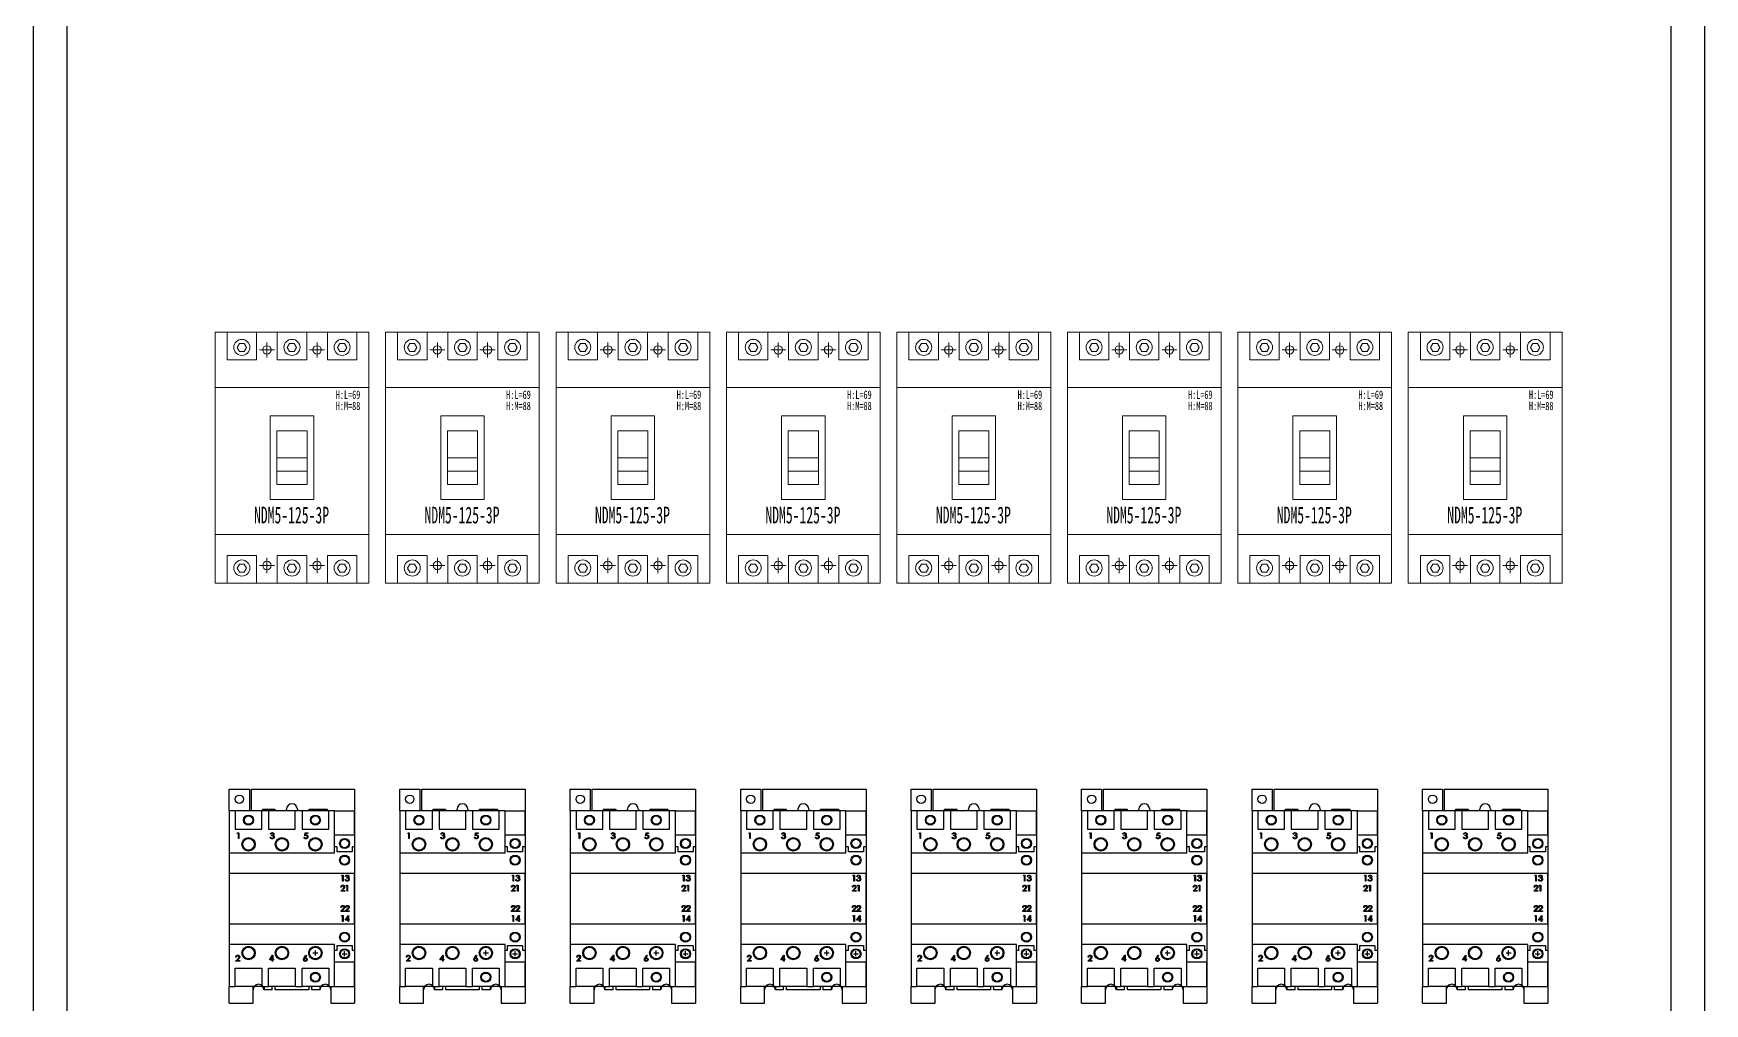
# Model space of a CAD drawing. Extents: x 379003 to 380003, y 326249 to 328449.
# Drawn here: x 379003 to 380003, y 327288 to 327868 of the extents above; entities that cross this region are included whole.
import ezdxf

# ---------------------------------------------------------------- set-up
doc = ezdxf.new("R2010")
doc.units = 0
doc.header["$MEASUREMENT"] = 0
doc.linetypes.add('DASHED', pattern=[0.75, 0.5, -0.25])
for name, color, linetype in [('PV-1A6A', 7, 'Continuous'), ('PV-2418', 7, 'Continuous'), ('布置图', 30, 'Continuous')]:
    doc.layers.add(name, color=color, linetype=linetype)
doc.layers.add('细线', color=7, linetype='Continuous', lineweight=0)
doc.styles.add('宋', font='', dxfattribs={"width": 0.7})
doc.styles.get('宋').set_extended_font_data('SimSun')

# ---------------------------------------------------------------- blocks, each defined once
blk = doc.blocks.new('Manufacturer光辉PartName塑壳断路器Series125ShellFrameLimitingCurrentRemarkPartTypeMinCurrent1MaxCurrent125Poles3PMinPower0MaxPower0LibType2DelFlgfalseUpdateDate')
at = {"layer": '细线'}
for p, q in [((-19.5, 64.5), (-10.5, 64.5)), ((-15, 69), (-15, 60)), ((10.5, 64.5), (19.5, 64.5)), ((15, 69), (15, 60)), ((-15, -69), (-15, -60)), ((15, -69), (15, -60)), ((-19.5, -64.5), (-10.5, -64.5)), ((10.5, -64.5), (19.5, -64.5))]:
    blk.add_line(p, q, dxfattribs=at)
for points in [[(-46, -75), (46, -75), (46, 75), (-46, 75)], [(-38.8, 58.5), (-21.2, 58.5), (-21.2, 75), (-38.8, 75)], [(-8.8, 58.5), (8.8, 58.5), (8.8, 75), (-8.8, 75)], [(21.2, 58.5), (38.8, 58.5), (38.8, 75), (21.2, 75)], [(-46, -46), (46, -46), (46, 42), (-46, 42)], [(-13, -25), (13, -25), (13, 25), (-13, 25)], [(-9, -16), (9, -16), (9, 16), (-9, 16)], [(-9, 0), (9, 0), (9, -16), (-9, -16)], [(-9, 0), (9, 0), (9, -8), (-9, -8)], [(-38.8, -58.5), (-21.2, -58.5), (-21.2, -75), (-38.8, -75)], [(-8.8, -58.5), (8.8, -58.5), (8.8, -75), (-8.8, -75)], [(21.2, -58.5), (38.8, -58.5), (38.8, -75), (21.2, -75)]]:
    blk.add_lwpolyline(points, close=True, dxfattribs=at)
at = {"layer": '细线', "color": 7}
for points in [[(-27.2, 66), (-28.6, 68.4), (-31.4, 68.4), (-32.8, 66), (-31.4, 63.6), (-28.6, 63.6)], [(2.8, 66), (1.4, 68.4), (-1.4, 68.4), (-2.8, 66), (-1.4, 63.6), (1.4, 63.6)], [(32.8, 66), (31.4, 68.4), (28.6, 68.4), (27.2, 66), (28.6, 63.6), (31.4, 63.6)], [(-27.2, -66), (-28.6, -68.4), (-31.4, -68.4), (-32.8, -66), (-31.4, -63.6), (-28.6, -63.6)], [(2.8, -66), (1.4, -68.4), (-1.4, -68.4), (-2.8, -66), (-1.4, -63.6), (1.4, -63.6)], [(32.8, -66), (31.4, -68.4), (28.6, -68.4), (27.2, -66), (28.6, -63.6), (31.4, -63.6)]]:
    blk.add_lwpolyline(points, close=True, dxfattribs=at)
for centre in [(-30, 66), (0, 66), (30, 66), (-30, -66), (0, -66), (30, -66)]:
    blk.add_circle(centre, 4.8, dxfattribs=at)
at = {"layer": '细线'}
for centre in [(-15, 64.5), (15, 64.5), (-15, -64.5), (15, -64.5)]:
    blk.add_circle(centre, 2.5, dxfattribs=at)
at = {"layer": '细线', "color": 7, "attachment_point": 1, "style": '宋'}
for s, insert, char_height, width in [('\\pxql;{\\fFangSong_GB2312|b0|i0|c134|p49;\\W0.6;H:L=69}', (26.2, 40.2), 5, 16.799), ('\\pxql;{\\fFangSong_GB2312|b0|i0|c134|p49;\\W0.6;H:M=88}', (26.2, 33.5), 5, 16.799), ('\\pxql;{\\fFangSong_GB2312|b0|i0|c134|p49;\\W0.6;NDM5-125-3P}', (-22.7, -29.3), 10, 49.265)]:
    blk.add_mtext(s, dxfattribs=dict(at, insert=insert, char_height=char_height, width=width))
blk = doc.blocks.new('Manufacturer上海良信PartName接触器SeriesNDC1ShellFrameLimitingCurrentRemarkPartTypeMinCurrent38.1MaxCurrent65Poles3PMinPower0MaxPower0LibType3DelFlgfalseUpdateDate2023-01-0100000')
for p, q in [((12.5, -34), (15.5, -34)), ((14, -35.5), (14, -32.5)), ((30, -34.5), (33, -34.5)), ((30, -34.5), (33, -34.5)), ((31.5, -36), (31.5, -33)), ((31.5, -36), (31.5, -33))]:
    blk.add_line(p, q)
at = {"layer": 'PV-1A6A'}
for p, q in [((37.5, 64), (37.5, 50)), ((37.5, 50), (37.5, 46.5)), ((37.5, 46.5), (37.5, 13.5)), ((37.5, 13.5), (37.5, -13.5)), ((37.5, -13.5), (37.5, -46.5)), ((37.5, -46.5), (37.5, -50)), ((37.5, -50), (37.5, -50)), ((37.5, -50), (37.5, -64))]:
    blk.add_line(p, q, dxfattribs=at)
for centre in [(-20, -56), (20, -56)]:
    blk.add_arc(centre, 3.25, 0, 180, dxfattribs=at)
at = {"layer": 'PV-2418'}
for p, q in [((-37.5, 64), (-25.5, 64)), ((-37.5, 51), (-37.5, 64)), ((-25.5, 64), (-25.5, 51)), ((-24.5, 64), (37.5, 64)), ((-24.5, 64), (-24.5, 51)), ((37.5, 64), (37.5, 51)), ((-34, 51), (-37.5, 51)), ((-37.5, 51), (-37.5, 26)), ((-34, 51), (-34, 40)), ((-18, 51), (-34, 51)), ((-14, 51), (-18, 51)), ((-18, 40), (-18, 51)), ((-17.5, 51), (-17.5, 52)), ((-17.5, 52), (-10.2, 52)), ((-14, 51), (-14, 40)), ((2, 51), (-14, 51)), ((-10.2, 52), (-10.2, 51)), ((-3.2, 51), (-3.2, 52)), ((6, 51), (2, 51)), ((2, 40), (2, 51)), ((3.3, 52), (3.3, 51)), ((6, 51), (6, 40)), ((22, 51), (6, 51)), ((10.3, 51), (10.3, 52)), ((10.3, 52), (21, 52)), ((21, 52), (21, 51)), ((25.5, 51), (22, 51)), ((22, 40), (22, 51)), ((25.5, 51), (37.5, 51)), ((25.5, 26), (25.5, 51)), ((37.5, 36.5), (37.5, 51)), ((-34, 40), (-18, 40)), ((-14, 40), (2, 40)), ((6, 40), (22, 40)), ((-32.7, 37.5), (-32.5, 37.9)), ((-32.1, 37.5), (-32.7, 37.5)), ((-32.5, 37.9), (-31.8, 37.9)), ((-32.1, 34.4), (-32.1, 37.5)), ((-31.8, 34.4), (-32.1, 34.4)), ((-31.8, 37.9), (-31.8, 34.4)), ((-13, 35.3), (-12.7, 35.3)), ((-12.6, 37.1), (-12.9, 37.1)), ((-12, 36.1), (-12, 36.5)), ((7.2, 35.3), (7.5, 35.3)), ((7.6, 36.1), (7.9, 37.9)), ((7.9, 37.9), (9.4, 37.9)), ((8.2, 37.5), (8, 36.6)), ((9.4, 37.5), (8.2, 37.5)), ((9.4, 37.9), (9.4, 37.5)), ((37.5, 36.5), (25.5, 36.5)), ((37.5, 36.5), (37.5, 29.5)), ((-37.5, 26), (25.5, 26)), ((-37.5, 26), (-37.5, 13.5)), ((27, 29.5), (25.5, 29.5)), ((27, 26.5), (27, 29.5)), ((36, 26.5), (27, 26.5)), ((37.5, 29.5), (36, 29.5)), ((36, 29.5), (36, 26.5)), ((37.5, 29.5), (37.5, 13.5)), ((37.5, 13.5), (-37.5, 13.5)), ((-37.5, 13.5), (-37.5, -16.5)), ((29.7, 12.1), (29.9, 12.5)), ((30.3, 12.1), (29.7, 12.1)), ((29.9, 12.5), (30.6, 12.5)), ((30.3, 9), (30.3, 12.1)), ((30.6, 12.5), (30.6, 9)), ((32.3, 11.7), (32, 11.7)), ((32.9, 10.8), (32.9, 11.1)), ((37.5, -16.5), (37.5, 13.5)), ((29.2, 3), (30.6, 4.4)), ((31.6, 3), (29.2, 3)), ((29.6, 5.4), (29.3, 5.4)), ((30.8, 4.3), (29.9, 3.3)), ((29.9, 3.3), (31.6, 3.3)), ((30.6, 9), (30.3, 9)), ((31.6, 3.3), (31.6, 3)), ((31.9, 9.9), (32.2, 9.9)), ((32.4, 6.1), (32.6, 6.5)), ((33, 6.1), (32.4, 6.1)), ((32.6, 6.5), (33.3, 6.5)), ((33, 3), (33, 6.1)), ((33.3, 3), (33, 3)), ((33.3, 6.5), (33.3, 3)), ((29.2, -9.1), (30.6, -7.6)), ((31.6, -9.1), (29.2, -9.1)), ((29.6, -6.7), (29.3, -6.7)), ((30.8, -7.8), (29.9, -8.7)), ((29.9, -8.7), (31.6, -8.7)), ((31.6, -8.7), (31.6, -9.1)), ((31.9, -9.1), (33.2, -7.6)), ((34.3, -9.1), (31.9, -9.1)), ((32.3, -6.7), (32, -6.7)), ((33.5, -7.8), (32.6, -8.7)), ((32.6, -8.7), (34.3, -8.7)), ((34.3, -8.7), (34.3, -9.1)), ((-37.5, -16.5), (37.5, -16.5)), ((-37.5, -16.5), (-37.5, -29)), ((29.7, -12), (29.9, -11.6)), ((30.3, -12), (29.7, -12)), ((29.9, -11.6), (30.6, -11.6)), ((30.3, -15.1), (30.3, -12)), ((30.6, -15.1), (30.3, -15.1)), ((30.6, -11.6), (30.6, -15.1)), ((31.9, -14.3), (33.8, -11.5)), ((33.6, -14.3), (31.9, -14.3)), ((33.6, -12.4), (32.5, -14)), ((32.5, -14), (33.6, -14)), ((33.6, -14), (33.6, -12.4)), ((33.6, -15.1), (33.6, -14.3)), ((33.9, -15.1), (33.6, -15.1)), ((33.8, -11.5), (33.9, -11.5)), ((33.9, -11.5), (33.9, -14)), ((33.9, -14), (34.3, -14)), ((34.3, -14.3), (33.9, -14.3)), ((33.9, -14.3), (33.9, -15.1)), ((34.3, -14), (34.3, -14.3)), ((37.5, -16.5), (37.5, -32.5)), ((25.5, -29), (-37.5, -29)), ((-37.5, -29), (-37.5, -54)), ((25.5, -54), (25.5, -29)), ((27, -32.5), (27, -29.5)), ((27, -29.5), (36, -29.5)), ((36, -29.5), (36, -32.5)), ((-33.7, -38.9), (-32.3, -37.4)), ((-31.3, -38.9), (-33.7, -38.9)), ((-33.2, -36.5), (-33.5, -36.5)), ((-32, -37.6), (-32.9, -38.5)), ((-32.9, -38.5), (-31.3, -38.5)), ((-31.3, -38.5), (-31.3, -38.9)), ((-13.5, -38.1), (-11.6, -35.3)), ((-11.8, -38.1), (-13.5, -38.1)), ((-11.8, -36.2), (-12.9, -37.7)), ((-12.9, -37.7), (-11.8, -37.7)), ((-11.8, -37.7), (-11.8, -36.2)), ((-11.8, -38.9), (-11.8, -38.1)), ((-11.5, -38.9), (-11.8, -38.9)), ((-11.6, -35.3), (-11.5, -35.3)), ((-11.5, -35.3), (-11.5, -37.7)), ((-11.5, -37.7), (-11.1, -37.7)), ((-11.1, -38.1), (-11.5, -38.1)), ((-11.5, -38.1), (-11.5, -38.9)), ((-11.1, -37.7), (-11.1, -38.1)), ((7.3, -36.9), (8.3, -35.3)), ((8.6, -35.5), (7.7, -36.9)), ((8.3, -35.3), (8.6, -35.5)), ((27, -32.5), (25.5, -32.5)), ((37.5, -39.5), (25.5, -39.5)), ((37.5, -32.5), (36, -32.5)), ((37.5, -32.5), (37.5, -39.5)), ((37.5, -54), (37.5, -39.5)), ((-34, -54), (-34, -43)), ((-34, -43), (-18, -43)), ((-18, -43), (-18, -54)), ((-14, -54), (-14, -43)), ((-14, -43), (2, -43)), ((2, -43), (2, -54)), ((6, -54), (6, -43)), ((6, -43), (22, -43)), ((22, -43), (22, -54)), ((-37.5, -64), (-37.5, -54)), ((-37.5, -54), (-34, -54)), ((-18, -54), (-34, -54)), ((-23.2, -64), (-23.2, -54)), ((-18, -54), (-14, -54)), ((-16.7, -54), (-16.7, -56)), ((-11.8, -56), (-16.7, -56)), ((2, -54), (-14, -54)), ((-11.8, -56), (-11.8, -54)), ((-10, -56), (-10, -54)), ((10, -56), (-10, -56)), ((2, -54), (6, -54)), ((22, -54), (6, -54)), ((10, -54), (10, -56)), ((11.7, -54), (11.7, -56)), ((16.8, -56), (11.7, -56)), ((16.8, -56), (16.8, -54)), ((22, -54), (25.5, -54)), ((23.2, -54), (23.2, -64)), ((25.5, -54), (37.5, -54)), ((37.5, -54), (37.5, -64)), ((-37.5, -64), (-23.2, -64)), ((23.2, -64), (37.5, -64))]:
    blk.add_line(p, q, dxfattribs=at)
for centre, radius in [((-31.5, 58), 2.5), ((-26, 45.5), 3), ((-26, 45.5), 2.5), ((14, 45.5), 3), ((14, 45.5), 2.5), ((-26, 31), 4), ((-26, 31), 3.5), ((-6, 31), 4), ((-6, 31), 3.5), ((14, 31), 4), ((14, 31), 3.5), ((31.5, 31.5), 3), ((31.5, 31.5), 2.5), ((31.5, 21.5), 3), ((31.5, 21.5), 2.5), ((-26, -34), 4), ((-6, -34), 4), ((14, -34), 4), ((31.5, -24.5), 3), ((31.5, -24.5), 2.5), ((-26, -34), 3.5), ((-6, -34), 3.5), ((14, -34), 3.5), ((31.5, -34.5), 3), ((31.5, -34.5), 2.5), ((14, -48.5), 3), ((14, -48.5), 2.5)]:
    blk.add_circle(centre, radius, dxfattribs=at)
blk.add_arc((0, 52), 3.25, 0, 180, dxfattribs=at)
for points, knots in [([(-11.8, 34.3), (-11.9, 34.3), (-12, 34.3), (-12.1, 34.3), (-12.2, 34.3), (-12.3, 34.3), (-12.4, 34.4), (-12.5, 34.4), (-12.5, 34.5), (-12.6, 34.5), (-12.7, 34.6), (-12.8, 34.7), (-12.8, 34.8), (-12.9, 34.9), (-12.9, 35), (-13, 35.1), (-13, 35.2), (-13, 35.3), (-13, 35.3)], [0, 0, 0, 0, 0.06554, 0.12896, 0.19038, 0.25009, 0.30855, 0.3664, 0.42454, 0.48317, 0.54224, 0.60174, 0.66251, 0.72486, 0.78913, 0.85635, 0.9263, 1, 1, 1, 1]), ([(-12.9, 37.1), (-12.9, 37.1), (-12.9, 37.2), (-12.8, 37.3), (-12.8, 37.4), (-12.7, 37.4), (-12.7, 37.5), (-12.6, 37.6), (-12.6, 37.7), (-12.5, 37.7), (-12.4, 37.8), (-12.4, 37.8), (-12.3, 37.9), (-12.2, 37.9), (-12.1, 37.9), (-12, 37.9), (-11.9, 38), (-11.9, 38), (-11.8, 38)], [0, 0, 0, 0, 0.07263, 0.14198, 0.20898, 0.27396, 0.33689, 0.39874, 0.46012, 0.52082, 0.58099, 0.64015, 0.69862, 0.75727, 0.81643, 0.87625, 0.93717, 1, 1, 1, 1]), ([(-12.7, 35.3), (-12.7, 35.3), (-12.7, 35.2), (-12.7, 35.2), (-12.6, 35.1), (-12.6, 35), (-12.6, 35), (-12.5, 34.9), (-12.5, 34.9), (-12.4, 34.8), (-12.4, 34.8)], [0, 0, 0, 0, 0.14977, 0.29132, 0.42597, 0.55216, 0.67153, 0.78612, 0.89533, 1, 1, 1, 1]), ([(-11.8, 37.6), (-11.9, 37.6), (-12, 37.6), (-12.1, 37.6), (-12.2, 37.5), (-12.3, 37.5), (-12.3, 37.4), (-12.4, 37.4), (-12.4, 37.4), (-12.4, 37.3), (-12.5, 37.3), (-12.5, 37.2), (-12.5, 37.1), (-12.6, 37.1), (-12.6, 37.1)], [0, 0, 0, 0, 0.12271, 0.23968, 0.35182, 0.46377, 0.52082, 0.57945, 0.6406, 0.7053, 0.77363, 0.84467, 0.92006, 1, 1, 1, 1]), ([(-12.4, 34.8), (-12.4, 34.8), (-12.4, 34.8), (-12.3, 34.7), (-12.2, 34.7), (-12.2, 34.7), (-12.1, 34.7), (-12, 34.7), (-11.9, 34.6), (-11.9, 34.6), (-11.8, 34.6)], [0, 0, 0, 0, 0.11827, 0.23618, 0.35566, 0.4759, 0.60013, 0.72861, 0.86131, 1, 1, 1, 1]), ([(-12, 36.5), (-12, 36.5), (-11.9, 36.5), (-11.8, 36.5), (-11.7, 36.5), (-11.5, 36.6), (-11.4, 36.6), (-11.4, 36.7), (-11.3, 36.7), (-11.2, 36.8), (-11.2, 36.8), (-11.2, 36.9), (-11.1, 37), (-11.1, 37), (-11.1, 37.1)], [0, 0, 0, 0, 0.11017, 0.21579, 0.31803, 0.41757, 0.51165, 0.59616, 0.67293, 0.74367, 0.81068, 0.87406, 0.9367, 1, 1, 1, 1]), ([(-11, 35.4), (-11, 35.4), (-11, 35.5), (-11, 35.6), (-11, 35.7), (-11.1, 35.8), (-11.1, 35.8), (-11.2, 35.9), (-11.3, 36), (-11.4, 36), (-11.5, 36), (-11.5, 36.1), (-11.6, 36.1), (-11.7, 36.1), (-11.7, 36.1), (-11.8, 36.1), (-11.9, 36.1), (-12, 36.1), (-12, 36.1)], [0, 0, 0, 0, 0.066909, 0.133485, 0.201035, 0.271234, 0.34288, 0.413836, 0.485977, 0.56023, 0.599884, 0.644055, 0.691892, 0.744688, 0.801492, 0.862858, 0.929328, 1, 1, 1, 1]), ([(-11.8, 38), (-11.8, 38), (-11.7, 38), (-11.6, 37.9), (-11.4, 37.9), (-11.3, 37.8), (-11.2, 37.8), (-11.1, 37.7), (-11, 37.6), (-10.9, 37.5), (-10.9, 37.4), (-10.8, 37.3), (-10.8, 37.2), (-10.8, 37.1), (-10.8, 37.1)], [0, 0, 0, 0, 0.090254, 0.17854, 0.266093, 0.354631, 0.441886, 0.525747, 0.608114, 0.690197, 0.770821, 0.848326, 0.924012, 1, 1, 1, 1]), ([(-11.1, 37.1), (-11.1, 37.1), (-11.1, 37.1), (-11.1, 37.2), (-11.2, 37.2), (-11.2, 37.3), (-11.2, 37.3), (-11.2, 37.4), (-11.3, 37.4), (-11.3, 37.4), (-11.4, 37.5), (-11.4, 37.5), (-11.5, 37.5), (-11.6, 37.6), (-11.6, 37.6), (-11.7, 37.6), (-11.8, 37.6), (-11.8, 37.6), (-11.8, 37.6)], [0, 0, 0, 0, 0.05527, 0.10997, 0.16325, 0.21808, 0.2733, 0.33091, 0.39099, 0.45418, 0.51886, 0.58331, 0.64852, 0.71503, 0.7825, 0.85232, 0.92493, 1, 1, 1, 1]), ([(-10.6, 35.4), (-10.6, 35.4), (-10.6, 35.3), (-10.7, 35.1), (-10.7, 35), (-10.8, 34.8), (-10.9, 34.7), (-11, 34.6), (-11.1, 34.5), (-11.2, 34.4), (-11.4, 34.4), (-11.5, 34.3), (-11.7, 34.3), (-11.8, 34.3), (-11.8, 34.3)], [0, 0, 0, 0, 0.079648, 0.158922, 0.239619, 0.322609, 0.406035, 0.487602, 0.569685, 0.653036, 0.737436, 0.822478, 0.909748, 1, 1, 1, 1]), ([(-11.8, 34.6), (-11.8, 34.6), (-11.7, 34.6), (-11.7, 34.7), (-11.6, 34.7), (-11.5, 34.7), (-11.4, 34.7), (-11.3, 34.8), (-11.3, 34.8), (-11.2, 34.9), (-11.1, 34.9), (-11.1, 35), (-11, 35), (-11, 35.1), (-11, 35.2), (-11, 35.2), (-11, 35.3), (-11, 35.4), (-11, 35.4)], [0, 0, 0, 0, 0.07607, 0.14875, 0.2184, 0.28576, 0.3506, 0.41496, 0.47807, 0.54176, 0.60435, 0.66408, 0.72146, 0.77759, 0.83264, 0.88784, 0.94346, 1, 1, 1, 1]), ([(-10.8, 37.1), (-10.8, 37), (-10.8, 36.9), (-10.8, 36.8), (-10.9, 36.7), (-10.9, 36.6), (-11, 36.6), (-11, 36.5), (-11.1, 36.4), (-11.2, 36.4), (-11.2, 36.3)], [0, 0, 0, 0, 0.12807, 0.25061, 0.37063, 0.49007, 0.61037, 0.73431, 0.86322, 1, 1, 1, 1]), ([(-11.2, 36.3), (-11.2, 36.3), (-11.1, 36.3), (-11, 36.2), (-10.9, 36.1), (-10.9, 36.1), (-10.8, 36)], [0, 0, 0, 0, 0.25388, 0.50301, 0.75029, 1, 1, 1, 1]), ([(-10.8, 36), (-10.8, 36), (-10.8, 36), (-10.8, 35.9), (-10.7, 35.8), (-10.7, 35.7), (-10.7, 35.7), (-10.7, 35.6), (-10.6, 35.5), (-10.6, 35.4), (-10.6, 35.4)], [0, 0, 0, 0, 0.12814, 0.25417, 0.37811, 0.50171, 0.62399, 0.7471, 0.87287, 1, 1, 1, 1]), ([(8.3, 34.3), (8.3, 34.3), (8.2, 34.3), (8.1, 34.3), (8, 34.3), (7.9, 34.3), (7.8, 34.4), (7.7, 34.4), (7.6, 34.5), (7.6, 34.6), (7.5, 34.6), (7.4, 34.7), (7.4, 34.8), (7.3, 34.9), (7.3, 35), (7.3, 35.1), (7.2, 35.2), (7.2, 35.2), (7.2, 35.3)], [0, 0, 0, 0, 0.06542, 0.12871, 0.19024, 0.25072, 0.31064, 0.37077, 0.43161, 0.49352, 0.55588, 0.61734, 0.67867, 0.74071, 0.80299, 0.8668, 0.93235, 1, 1, 1, 1]), ([(7.5, 35.3), (7.5, 35.2), (7.6, 35.2), (7.6, 35.1), (7.6, 35), (7.7, 34.9), (7.7, 34.9), (7.8, 34.8), (7.9, 34.8), (8, 34.7), (8, 34.7), (8.1, 34.7), (8.2, 34.6), (8.3, 34.6), (8.3, 34.6)], [0, 0, 0, 0, 0.09469, 0.18199, 0.26438, 0.34218, 0.41862, 0.49651, 0.57737, 0.66151, 0.74673, 0.83126, 0.91521, 1, 1, 1, 1]), ([(8.4, 36.3), (8.3, 36.3), (8.3, 36.3), (8.2, 36.3), (8.1, 36.3), (8, 36.3), (7.9, 36.2), (7.8, 36.2), (7.7, 36.2), (7.6, 36.1), (7.6, 36.1)], [0, 0, 0, 0, 0.102203, 0.211023, 0.3251, 0.446502, 0.573788, 0.708901, 0.850358, 1, 1, 1, 1]), ([(8, 36.6), (8, 36.6), (8.1, 36.6), (8.2, 36.6), (8.3, 36.7), (8.4, 36.7), (8.4, 36.7)], [0, 0, 0, 0, 0.27507, 0.5329, 0.77397, 1, 1, 1, 1]), ([(9.5, 35.5), (9.5, 35.5), (9.5, 35.4), (9.5, 35.3), (9.5, 35.3), (9.5, 35.2), (9.4, 35.1), (9.4, 35), (9.4, 35), (9.3, 34.9), (9.3, 34.8), (9.3, 34.7), (9.2, 34.7), (9.2, 34.6), (9.1, 34.6), (9, 34.5), (9, 34.5), (8.9, 34.4), (8.8, 34.4), (8.8, 34.4), (8.7, 34.3), (8.6, 34.3), (8.5, 34.3), (8.5, 34.3), (8.4, 34.3), (8.3, 34.3), (8.3, 34.3)], [0, 0, 0, 0, 0.044014, 0.087434, 0.130118, 0.172554, 0.214555, 0.256298, 0.298438, 0.340849, 0.382715, 0.423924, 0.464246, 0.504074, 0.543862, 0.583567, 0.623094, 0.663229, 0.703551, 0.743938, 0.784541, 0.82575, 0.867757, 0.910745, 0.954914, 1, 1, 1, 1]), ([(8.3, 34.6), (8.3, 34.6), (8.4, 34.6), (8.5, 34.7), (8.6, 34.7), (8.6, 34.7), (8.7, 34.7), (8.8, 34.8), (8.9, 34.8), (8.9, 34.9), (9, 35), (9, 35), (9.1, 35.1), (9.1, 35.2), (9.2, 35.3), (9.2, 35.3), (9.2, 35.4), (9.2, 35.5), (9.2, 35.5)], [0, 0, 0, 0, 0.06421, 0.12642, 0.18768, 0.24822, 0.30831, 0.36966, 0.4317, 0.49595, 0.55976, 0.6223, 0.68391, 0.74509, 0.80674, 0.86909, 0.93329, 1, 1, 1, 1]), ([(8.4, 36.7), (8.4, 36.7), (8.5, 36.7), (8.6, 36.6), (8.7, 36.6), (8.8, 36.6), (8.9, 36.5), (9, 36.5), (9.1, 36.4), (9.2, 36.3), (9.3, 36.3), (9.3, 36.2), (9.4, 36.1), (9.4, 36), (9.5, 35.9), (9.5, 35.8), (9.5, 35.6), (9.5, 35.6), (9.5, 35.5)], [0, 0, 0, 0, 0.06581, 0.12939, 0.19089, 0.25128, 0.31081, 0.37037, 0.43077, 0.49288, 0.5551, 0.61607, 0.67726, 0.73826, 0.80076, 0.86478, 0.93105, 1, 1, 1, 1]), ([(9.2, 35.5), (9.2, 35.6), (9.2, 35.6), (9.2, 35.7), (9.2, 35.8), (9.1, 35.8), (9.1, 35.9), (9.1, 36), (9, 36), (9, 36.1), (8.9, 36.1), (8.8, 36.2), (8.8, 36.2), (8.7, 36.2), (8.6, 36.3), (8.5, 36.3), (8.4, 36.3), (8.4, 36.3), (8.4, 36.3)], [0, 0, 0, 0, 0.06535, 0.12792, 0.18836, 0.24722, 0.30563, 0.36377, 0.42266, 0.48269, 0.5433, 0.60412, 0.66496, 0.72741, 0.79147, 0.85806, 0.92704, 1, 1, 1, 1]), ([(32, 11.7), (32, 11.7), (32, 11.8), (32.1, 11.9), (32.1, 12), (32.2, 12.1), (32.2, 12.2), (32.3, 12.2), (32.3, 12.3), (32.4, 12.4), (32.5, 12.4), (32.5, 12.5), (32.6, 12.5), (32.7, 12.5), (32.8, 12.6), (32.9, 12.6), (33, 12.6), (33, 12.6), (33.1, 12.6)], [0, 0, 0, 0, 0.07263, 0.14198, 0.20898, 0.27396, 0.33689, 0.39874, 0.46012, 0.52082, 0.58099, 0.64015, 0.69862, 0.75727, 0.81643, 0.87625, 0.93717, 1, 1, 1, 1]), ([(33.1, 12.2), (33, 12.2), (33, 12.2), (32.8, 12.2), (32.7, 12.2), (32.7, 12.1), (32.6, 12.1), (32.6, 12), (32.5, 12), (32.5, 11.9), (32.4, 11.9), (32.4, 11.8), (32.4, 11.8), (32.3, 11.7), (32.3, 11.7)], [0, 0, 0, 0, 0.12271, 0.23968, 0.35182, 0.46377, 0.52082, 0.57945, 0.6406, 0.7053, 0.77363, 0.84467, 0.92006, 1, 1, 1, 1]), ([(32.9, 11.1), (32.9, 11.1), (33, 11.1), (33.1, 11.1), (33.2, 11.2), (33.4, 11.2), (33.5, 11.2), (33.5, 11.3), (33.6, 11.3), (33.7, 11.4), (33.7, 11.5), (33.8, 11.5), (33.8, 11.6), (33.8, 11.7), (33.8, 11.7)], [0, 0, 0, 0, 0.110166, 0.215787, 0.318027, 0.417574, 0.51165, 0.596162, 0.672935, 0.74367, 0.810677, 0.874059, 0.936696, 1, 1, 1, 1]), ([(34, 10), (34, 10), (33.9, 10.1), (33.9, 10.2), (33.9, 10.3), (33.8, 10.4), (33.8, 10.5), (33.7, 10.5), (33.6, 10.6), (33.5, 10.6), (33.5, 10.7), (33.4, 10.7), (33.3, 10.7), (33.2, 10.7), (33.2, 10.7), (33.1, 10.7), (33, 10.8), (32.9, 10.8), (32.9, 10.8)], [0, 0, 0, 0, 0.06691, 0.13349, 0.20104, 0.27123, 0.34288, 0.41384, 0.48598, 0.56023, 0.59988, 0.64405, 0.69189, 0.74469, 0.80149, 0.86286, 0.92933, 1, 1, 1, 1]), ([(33.1, 12.6), (33.1, 12.6), (33.2, 12.6), (33.3, 12.6), (33.5, 12.5), (33.6, 12.5), (33.7, 12.4), (33.8, 12.3), (33.9, 12.2), (34, 12.1), (34, 12), (34.1, 11.9), (34.1, 11.8), (34.1, 11.7), (34.1, 11.7)], [0, 0, 0, 0, 0.09025, 0.17854, 0.26609, 0.35463, 0.44189, 0.52575, 0.60811, 0.6902, 0.77082, 0.84833, 0.92401, 1, 1, 1, 1]), ([(33.8, 11.7), (33.8, 11.7), (33.8, 11.7), (33.8, 11.8), (33.7, 11.8), (33.7, 11.9), (33.7, 11.9), (33.7, 12), (33.6, 12), (33.6, 12.1), (33.5, 12.1), (33.5, 12.1), (33.4, 12.2), (33.3, 12.2), (33.3, 12.2), (33.2, 12.2), (33.1, 12.2), (33.1, 12.2), (33.1, 12.2)], [0, 0, 0, 0, 0.05527, 0.10997, 0.16325, 0.21808, 0.2733, 0.33091, 0.39099, 0.45418, 0.51886, 0.58331, 0.64852, 0.71503, 0.7825, 0.85232, 0.92493, 1, 1, 1, 1]), ([(34.3, 10), (34.3, 10), (34.3, 9.9), (34.2, 9.8), (34.2, 9.6), (34.1, 9.5), (34, 9.4), (33.9, 9.2), (33.8, 9.1), (33.7, 9.1), (33.5, 9), (33.4, 9), (33.2, 8.9), (33.1, 8.9), (33.1, 8.9)], [0, 0, 0, 0, 0.07965, 0.15892, 0.23962, 0.32261, 0.40603, 0.4876, 0.56968, 0.65304, 0.73744, 0.82248, 0.90975, 1, 1, 1, 1]), ([(33.1, 9.3), (33.1, 9.3), (33.2, 9.3), (33.3, 9.3), (33.3, 9.3), (33.4, 9.3), (33.5, 9.4), (33.6, 9.4), (33.6, 9.4), (33.7, 9.5), (33.8, 9.6), (33.8, 9.6), (33.9, 9.7), (33.9, 9.7), (33.9, 9.8), (33.9, 9.9), (34, 9.9), (34, 10), (34, 10)], [0, 0, 0, 0, 0.07607, 0.14875, 0.2184, 0.28576, 0.3506, 0.41496, 0.47807, 0.54176, 0.60435, 0.66408, 0.72146, 0.77759, 0.83264, 0.88784, 0.94346, 1, 1, 1, 1]), ([(34.1, 11.7), (34.1, 11.6), (34.1, 11.6), (34.1, 11.5), (34, 11.4), (34, 11.3), (33.9, 11.2), (33.9, 11.1), (33.8, 11), (33.7, 11), (33.7, 11)], [0, 0, 0, 0, 0.12807, 0.25061, 0.37063, 0.49007, 0.61037, 0.73431, 0.86322, 1, 1, 1, 1]), ([(33.7, 11), (33.7, 10.9), (33.8, 10.9), (33.9, 10.8), (34, 10.8), (34, 10.7), (34.1, 10.7)], [0, 0, 0, 0, 0.25388, 0.503009, 0.750291, 1, 1, 1, 1]), ([(34.1, 10.7), (34.1, 10.6), (34.1, 10.6), (34.2, 10.5), (34.2, 10.5), (34.2, 10.4), (34.2, 10.3), (34.3, 10.2), (34.3, 10.1), (34.3, 10.1), (34.3, 10)], [0, 0, 0, 0, 0.12814, 0.25417, 0.37811, 0.50171, 0.62399, 0.7471, 0.87287, 1, 1, 1, 1]), ([(29.3, 5.4), (29.3, 5.4), (29.3, 5.5), (29.4, 5.6), (29.4, 5.8), (29.4, 5.9), (29.5, 6), (29.5, 6.1), (29.6, 6.2), (29.7, 6.2), (29.8, 6.3), (29.8, 6.4), (29.9, 6.4), (30, 6.5), (30.1, 6.5), (30.2, 6.5), (30.4, 6.6), (30.4, 6.6), (30.5, 6.6)], [0, 0, 0, 0, 0.068791, 0.135103, 0.198979, 0.261904, 0.323495, 0.385195, 0.446969, 0.509765, 0.572251, 0.633405, 0.693251, 0.752583, 0.812579, 0.873275, 0.93555, 1, 1, 1, 1]), ([(30.5, 6.2), (30.4, 6.2), (30.4, 6.2), (30.3, 6.2), (30.2, 6.2), (30.2, 6.2), (30.1, 6.1), (30, 6.1), (30, 6), (29.9, 6), (29.8, 5.9), (29.8, 5.9), (29.8, 5.8), (29.7, 5.7), (29.7, 5.7), (29.7, 5.6), (29.7, 5.5), (29.6, 5.4), (29.6, 5.4)], [0, 0, 0, 0, 0.06444, 0.12655, 0.18689, 0.24588, 0.30404, 0.36219, 0.42098, 0.48066, 0.5406, 0.60069, 0.66194, 0.72444, 0.78904, 0.85631, 0.92635, 1, 1, 1, 1]), ([(30.5, 6.6), (30.5, 6.6), (30.6, 6.6), (30.7, 6.5), (30.8, 6.5), (30.9, 6.5), (31, 6.4), (31.1, 6.4), (31.2, 6.3), (31.2, 6.3), (31.3, 6.2), (31.4, 6.1), (31.4, 6), (31.5, 5.9), (31.5, 5.8), (31.5, 5.7), (31.5, 5.6), (31.5, 5.6), (31.5, 5.5)], [0, 0, 0, 0, 0.06948, 0.13652, 0.20079, 0.26383, 0.32574, 0.38729, 0.44951, 0.51297, 0.57628, 0.63758, 0.6979, 0.75717, 0.8166, 0.87665, 0.93729, 1, 1, 1, 1]), ([(31.2, 5.5), (31.2, 5.5), (31.2, 5.6), (31.2, 5.6), (31.2, 5.7), (31.2, 5.8), (31.1, 5.8), (31.1, 5.9), (31, 5.9), (31, 6), (30.9, 6), (30.9, 6.1), (30.8, 6.1), (30.8, 6.2), (30.7, 6.2), (30.6, 6.2), (30.5, 6.2), (30.5, 6.2), (30.5, 6.2)], [0, 0, 0, 0, 0.06197, 0.12212, 0.18099, 0.23993, 0.29991, 0.35999, 0.42178, 0.48658, 0.55153, 0.61502, 0.67726, 0.73973, 0.80305, 0.8665, 0.93197, 1, 1, 1, 1]), ([(30.6, 4.4), (30.6, 4.5), (30.7, 4.5), (30.7, 4.6), (30.8, 4.7), (30.9, 4.8), (31, 4.9), (31, 4.9), (31.1, 5), (31.1, 5.1), (31.1, 5.2), (31.2, 5.3), (31.2, 5.4), (31.2, 5.5), (31.2, 5.5)], [0, 0, 0, 0, 0.1108, 0.21283, 0.3061, 0.39065, 0.46692, 0.53448, 0.59359, 0.64456, 0.7362, 0.82502, 0.91199, 1, 1, 1, 1]), ([(31.5, 5.5), (31.5, 5.5), (31.5, 5.4), (31.5, 5.2), (31.5, 5.1), (31.4, 5), (31.3, 4.9), (31.3, 4.8), (31.2, 4.7), (31.2, 4.7), (31.1, 4.6), (31, 4.5), (30.9, 4.4), (30.9, 4.3), (30.8, 4.3)], [0, 0, 0, 0, 0.0987, 0.19567, 0.29242, 0.39134, 0.44446, 0.50423, 0.57035, 0.64255, 0.72229, 0.80792, 0.90047, 1, 1, 1, 1]), ([(33.1, 8.9), (33, 8.9), (32.9, 8.9), (32.8, 8.9), (32.7, 9), (32.6, 9), (32.5, 9), (32.5, 9.1), (32.4, 9.1), (32.3, 9.2), (32.2, 9.2), (32.1, 9.3), (32.1, 9.4), (32, 9.5), (32, 9.6), (31.9, 9.7), (31.9, 9.8), (31.9, 9.9), (31.9, 9.9)], [0, 0, 0, 0, 0.06554, 0.12896, 0.19038, 0.25009, 0.30855, 0.3664, 0.42454, 0.48317, 0.54224, 0.60174, 0.66251, 0.72486, 0.78913, 0.85635, 0.9263, 1, 1, 1, 1]), ([(32.2, 9.9), (32.2, 9.9), (32.2, 9.9), (32.3, 9.8), (32.3, 9.7), (32.3, 9.7), (32.4, 9.6), (32.4, 9.6), (32.4, 9.5), (32.5, 9.5), (32.5, 9.5)], [0, 0, 0, 0, 0.14977, 0.29132, 0.42597, 0.55216, 0.67153, 0.78612, 0.89533, 1, 1, 1, 1]), ([(32.5, 9.5), (32.5, 9.4), (32.5, 9.4), (32.6, 9.4), (32.7, 9.3), (32.7, 9.3), (32.8, 9.3), (32.9, 9.3), (33, 9.3), (33, 9.3), (33.1, 9.3)], [0, 0, 0, 0, 0.11827, 0.23618, 0.35566, 0.4759, 0.60013, 0.72861, 0.86131, 1, 1, 1, 1]), ([(29.3, -6.7), (29.3, -6.6), (29.3, -6.5), (29.4, -6.4), (29.4, -6.3), (29.4, -6.2), (29.5, -6.1), (29.5, -6), (29.6, -5.9), (29.7, -5.8), (29.8, -5.8), (29.8, -5.7), (29.9, -5.6), (30, -5.6), (30.1, -5.5), (30.2, -5.5), (30.4, -5.5), (30.4, -5.5), (30.5, -5.5)], [0, 0, 0, 0, 0.068791, 0.135103, 0.198979, 0.261904, 0.323495, 0.385195, 0.446969, 0.509765, 0.572251, 0.633405, 0.693251, 0.752583, 0.812579, 0.873275, 0.93555, 1, 1, 1, 1]), ([(30.5, -5.9), (30.4, -5.9), (30.4, -5.9), (30.3, -5.9), (30.2, -5.9), (30.2, -5.9), (30.1, -5.9), (30, -6), (30, -6), (29.9, -6.1), (29.8, -6.1), (29.8, -6.2), (29.8, -6.3), (29.7, -6.3), (29.7, -6.4), (29.7, -6.5), (29.7, -6.6), (29.6, -6.6), (29.6, -6.7)], [0, 0, 0, 0, 0.06444, 0.12655, 0.18689, 0.24588, 0.30404, 0.36219, 0.42098, 0.48066, 0.5406, 0.60069, 0.66194, 0.72444, 0.78904, 0.85631, 0.92635, 1, 1, 1, 1]), ([(30.5, -5.5), (30.5, -5.5), (30.6, -5.5), (30.7, -5.5), (30.8, -5.5), (30.9, -5.6), (31, -5.6), (31.1, -5.7), (31.2, -5.7), (31.2, -5.8), (31.3, -5.9), (31.4, -6), (31.4, -6.1), (31.5, -6.2), (31.5, -6.2), (31.5, -6.3), (31.5, -6.4), (31.5, -6.5), (31.5, -6.5)], [0, 0, 0, 0, 0.069475, 0.136517, 0.200789, 0.26383, 0.325735, 0.387291, 0.449509, 0.512968, 0.576275, 0.63758, 0.697903, 0.757172, 0.816599, 0.876653, 0.93729, 1, 1, 1, 1]), ([(31.2, -6.6), (31.2, -6.5), (31.2, -6.5), (31.2, -6.4), (31.2, -6.4), (31.2, -6.3), (31.1, -6.2), (31.1, -6.2), (31, -6.1), (31, -6.1), (30.9, -6), (30.9, -6), (30.8, -5.9), (30.8, -5.9), (30.7, -5.9), (30.6, -5.9), (30.5, -5.9), (30.5, -5.9), (30.5, -5.9)], [0, 0, 0, 0, 0.06197, 0.12212, 0.18099, 0.23993, 0.29991, 0.35999, 0.42178, 0.48658, 0.55153, 0.61502, 0.67726, 0.73973, 0.80305, 0.8665, 0.93197, 1, 1, 1, 1]), ([(30.6, -7.6), (30.6, -7.6), (30.7, -7.5), (30.7, -7.4), (30.8, -7.4), (30.9, -7.3), (31, -7.2), (31, -7.1), (31.1, -7.1), (31.1, -7), (31.1, -6.9), (31.2, -6.8), (31.2, -6.7), (31.2, -6.6), (31.2, -6.6)], [0, 0, 0, 0, 0.1108, 0.21283, 0.3061, 0.39065, 0.46692, 0.53448, 0.59359, 0.64456, 0.7362, 0.82502, 0.91199, 1, 1, 1, 1]), ([(31.5, -6.5), (31.5, -6.6), (31.5, -6.7), (31.5, -6.8), (31.5, -7), (31.4, -7.1), (31.3, -7.2), (31.3, -7.2), (31.2, -7.3), (31.2, -7.4), (31.1, -7.5), (31, -7.6), (30.9, -7.7), (30.9, -7.8), (30.8, -7.8)], [0, 0, 0, 0, 0.0987, 0.19567, 0.29242, 0.39134, 0.44446, 0.50423, 0.57035, 0.64255, 0.72229, 0.80792, 0.90047, 1, 1, 1, 1]), ([(32, -6.7), (32, -6.6), (32, -6.5), (32, -6.4), (32.1, -6.3), (32.1, -6.2), (32.2, -6.1), (32.2, -6), (32.3, -5.9), (32.4, -5.8), (32.4, -5.8), (32.5, -5.7), (32.6, -5.6), (32.7, -5.6), (32.8, -5.5), (32.9, -5.5), (33.1, -5.5), (33.1, -5.5), (33.2, -5.5)], [0, 0, 0, 0, 0.06879, 0.1351, 0.19898, 0.2619, 0.32349, 0.3852, 0.44697, 0.50976, 0.57225, 0.63341, 0.69325, 0.75258, 0.81258, 0.87328, 0.93555, 1, 1, 1, 1]), ([(33.1, -5.9), (33.1, -5.9), (33.1, -5.9), (33, -5.9), (32.9, -5.9), (32.8, -5.9), (32.8, -5.9), (32.7, -6), (32.6, -6), (32.6, -6.1), (32.5, -6.1), (32.5, -6.2), (32.5, -6.3), (32.4, -6.3), (32.4, -6.4), (32.4, -6.5), (32.3, -6.6), (32.3, -6.6), (32.3, -6.7)], [0, 0, 0, 0, 0.06444, 0.12655, 0.18689, 0.24588, 0.30404, 0.36219, 0.42098, 0.48066, 0.5406, 0.60069, 0.66194, 0.72444, 0.78904, 0.85631, 0.92635, 1, 1, 1, 1]), ([(33.9, -6.6), (33.9, -6.5), (33.9, -6.5), (33.9, -6.4), (33.9, -6.4), (33.9, -6.3), (33.8, -6.2), (33.8, -6.2), (33.7, -6.1), (33.7, -6.1), (33.6, -6), (33.6, -6), (33.5, -5.9), (33.4, -5.9), (33.4, -5.9), (33.3, -5.9), (33.2, -5.9), (33.2, -5.9), (33.1, -5.9)], [0, 0, 0, 0, 0.06197, 0.12212, 0.18099, 0.23993, 0.29991, 0.35999, 0.42178, 0.48658, 0.55153, 0.61502, 0.67726, 0.73973, 0.80305, 0.8665, 0.93197, 1, 1, 1, 1]), ([(33.2, -5.5), (33.2, -5.5), (33.3, -5.5), (33.4, -5.5), (33.5, -5.5), (33.6, -5.6), (33.7, -5.6), (33.8, -5.7), (33.9, -5.7), (33.9, -5.8), (34, -5.9), (34.1, -6), (34.1, -6.1), (34.2, -6.2), (34.2, -6.2), (34.2, -6.3), (34.2, -6.4), (34.2, -6.5), (34.2, -6.5)], [0, 0, 0, 0, 0.06948, 0.13652, 0.20079, 0.26383, 0.32574, 0.38729, 0.44951, 0.51297, 0.57628, 0.63758, 0.6979, 0.75717, 0.8166, 0.87665, 0.93729, 1, 1, 1, 1]), ([(33.2, -7.6), (33.3, -7.6), (33.3, -7.5), (33.4, -7.4), (33.5, -7.4), (33.6, -7.3), (33.6, -7.2), (33.7, -7.1), (33.7, -7.1), (33.8, -7), (33.8, -6.9), (33.9, -6.8), (33.9, -6.7), (33.9, -6.6), (33.9, -6.6)], [0, 0, 0, 0, 0.1108, 0.21283, 0.3061, 0.39065, 0.46692, 0.53448, 0.59359, 0.64456, 0.7362, 0.82502, 0.91199, 1, 1, 1, 1]), ([(34.2, -6.5), (34.2, -6.6), (34.2, -6.7), (34.2, -6.8), (34.1, -7), (34.1, -7.1), (34, -7.2), (34, -7.2), (33.9, -7.3), (33.9, -7.4), (33.8, -7.5), (33.7, -7.6), (33.6, -7.7), (33.5, -7.8), (33.5, -7.8)], [0, 0, 0, 0, 0.0987, 0.19567, 0.29242, 0.39134, 0.44446, 0.50423, 0.57035, 0.64255, 0.72229, 0.80792, 0.90047, 1, 1, 1, 1]), ([(-33.5, -36.5), (-33.5, -36.4), (-33.5, -36.3), (-33.5, -36.2), (-33.5, -36.1), (-33.4, -36), (-33.4, -35.9), (-33.3, -35.8), (-33.3, -35.7), (-33.2, -35.6), (-33.1, -35.5), (-33, -35.5), (-32.9, -35.4), (-32.8, -35.4), (-32.7, -35.3), (-32.6, -35.3), (-32.5, -35.3), (-32.4, -35.3), (-32.4, -35.3)], [0, 0, 0, 0, 0.068791, 0.135103, 0.198979, 0.261904, 0.323495, 0.385195, 0.446969, 0.509765, 0.572251, 0.633405, 0.693251, 0.752583, 0.812579, 0.873275, 0.93555, 1, 1, 1, 1]), ([(-32.4, -35.7), (-32.4, -35.7), (-32.5, -35.7), (-32.6, -35.7), (-32.6, -35.7), (-32.7, -35.7), (-32.8, -35.7), (-32.8, -35.8), (-32.9, -35.8), (-33, -35.9), (-33, -35.9), (-33.1, -36), (-33.1, -36), (-33.1, -36.1), (-33.2, -36.2), (-33.2, -36.3), (-33.2, -36.4), (-33.2, -36.4), (-33.2, -36.5)], [0, 0, 0, 0, 0.06444, 0.12655, 0.18689, 0.24588, 0.30404, 0.36219, 0.42098, 0.48066, 0.5406, 0.60069, 0.66194, 0.72444, 0.78904, 0.85631, 0.92635, 1, 1, 1, 1]), ([(-32.4, -35.3), (-32.3, -35.3), (-32.3, -35.3), (-32.2, -35.3), (-32.1, -35.3), (-32, -35.4), (-31.9, -35.4), (-31.8, -35.5), (-31.7, -35.5), (-31.6, -35.6), (-31.6, -35.7), (-31.5, -35.8), (-31.4, -35.9), (-31.4, -35.9), (-31.4, -36), (-31.3, -36.1), (-31.3, -36.2), (-31.3, -36.3), (-31.3, -36.3)], [0, 0, 0, 0, 0.06948, 0.13652, 0.20079, 0.26383, 0.32574, 0.38729, 0.44951, 0.51297, 0.57628, 0.63758, 0.6979, 0.75717, 0.8166, 0.87665, 0.93729, 1, 1, 1, 1]), ([(-31.6, -36.4), (-31.6, -36.3), (-31.6, -36.3), (-31.7, -36.2), (-31.7, -36.2), (-31.7, -36.1), (-31.7, -36), (-31.8, -36), (-31.8, -35.9), (-31.9, -35.9), (-31.9, -35.8), (-32, -35.8), (-32, -35.7), (-32.1, -35.7), (-32.2, -35.7), (-32.2, -35.7), (-32.3, -35.7), (-32.4, -35.7), (-32.4, -35.7)], [0, 0, 0, 0, 0.06197, 0.12212, 0.18099, 0.23993, 0.29991, 0.35999, 0.42178, 0.48658, 0.55153, 0.61502, 0.67726, 0.73973, 0.80305, 0.8665, 0.93197, 1, 1, 1, 1]), ([(-32.3, -37.4), (-32.3, -37.4), (-32.2, -37.3), (-32.1, -37.2), (-32, -37.1), (-32, -37.1), (-31.9, -37), (-31.8, -36.9), (-31.8, -36.9), (-31.8, -36.8), (-31.7, -36.7), (-31.7, -36.6), (-31.6, -36.5), (-31.6, -36.4), (-31.6, -36.4)], [0, 0, 0, 0, 0.1108, 0.21283, 0.3061, 0.39065, 0.46692, 0.53448, 0.59359, 0.64456, 0.7362, 0.82502, 0.91199, 1, 1, 1, 1]), ([(-31.3, -36.3), (-31.3, -36.4), (-31.3, -36.5), (-31.4, -36.6), (-31.4, -36.8), (-31.5, -36.9), (-31.5, -37), (-31.6, -37), (-31.6, -37.1), (-31.7, -37.2), (-31.8, -37.3), (-31.8, -37.4), (-31.9, -37.5), (-32, -37.6), (-32, -37.6)], [0, 0, 0, 0, 0.098702, 0.195672, 0.292422, 0.391343, 0.444462, 0.504229, 0.570352, 0.642546, 0.722288, 0.807921, 0.90047, 1, 1, 1, 1]), ([(6.9, -37.9), (6.9, -37.9), (6.9, -37.8), (6.9, -37.7), (7, -37.6), (7, -37.5), (7, -37.4), (7, -37.3), (7.1, -37.3), (7.1, -37.2), (7.1, -37.1), (7.2, -37.1), (7.2, -37), (7.3, -36.9), (7.3, -36.9)], [0, 0, 0, 0, 0.09782, 0.19973, 0.30528, 0.41581, 0.47447, 0.53727, 0.60366, 0.6743, 0.74983, 0.8286, 0.91238, 1, 1, 1, 1]), ([(8, -39), (7.9, -39), (7.8, -39), (7.7, -38.9), (7.6, -38.9), (7.4, -38.8), (7.3, -38.8), (7.2, -38.7), (7.1, -38.6), (7, -38.4), (7, -38.3), (6.9, -38.2), (6.9, -38), (6.9, -38), (6.9, -37.9)], [0, 0, 0, 0, 0.08433, 0.16705, 0.24957, 0.33274, 0.41591, 0.49783, 0.58037, 0.6646, 0.74947, 0.83251, 0.91564, 1, 1, 1, 1]), ([(8, -37.2), (7.9, -37.2), (7.9, -37.2), (7.8, -37.2), (7.7, -37.3), (7.7, -37.3), (7.6, -37.3), (7.5, -37.3), (7.5, -37.4), (7.4, -37.4), (7.4, -37.5), (7.3, -37.5), (7.3, -37.6), (7.3, -37.7), (7.2, -37.7), (7.2, -37.8), (7.2, -37.9), (7.2, -37.9), (7.2, -37.9)], [0, 0, 0, 0, 0.0706, 0.1379, 0.2032, 0.26679, 0.32911, 0.39065, 0.45265, 0.51575, 0.57793, 0.63893, 0.69835, 0.7573, 0.81639, 0.87627, 0.93682, 1, 1, 1, 1]), ([(7.2, -37.9), (7.2, -37.9), (7.2, -38), (7.2, -38.1), (7.2, -38.1), (7.3, -38.2), (7.3, -38.2), (7.3, -38.3), (7.4, -38.4), (7.4, -38.4), (7.5, -38.5), (7.6, -38.5), (7.6, -38.5), (7.7, -38.6), (7.8, -38.6), (7.8, -38.6), (7.9, -38.6), (8, -38.6), (8, -38.6)], [0, 0, 0, 0, 0.06184, 0.12126, 0.18075, 0.23923, 0.29831, 0.35818, 0.42036, 0.48479, 0.54994, 0.61372, 0.67668, 0.73915, 0.8022, 0.86674, 0.93205, 1, 1, 1, 1]), ([(7.7, -36.9), (7.7, -36.9), (7.8, -36.9), (8, -36.9), (8, -36.9)], [0, 0, 0, 0, 0.51266, 1, 1, 1, 1]), ([(8, -36.9), (8.1, -36.9), (8.1, -36.9), (8.2, -36.9), (8.3, -36.9), (8.4, -36.9), (8.5, -37), (8.6, -37), (8.7, -37.1), (8.8, -37.2), (8.8, -37.2), (8.9, -37.3), (8.9, -37.4), (9, -37.5), (9, -37.6), (9, -37.7), (9.1, -37.8), (9.1, -37.9), (9.1, -37.9)], [0, 0, 0, 0, 0.06523, 0.1284, 0.19007, 0.25094, 0.31155, 0.37286, 0.43502, 0.49907, 0.56309, 0.62551, 0.68668, 0.74728, 0.80856, 0.87074, 0.93434, 1, 1, 1, 1]), ([(8.7, -37.9), (8.7, -37.9), (8.7, -37.9), (8.7, -37.8), (8.7, -37.7), (8.7, -37.7), (8.7, -37.6), (8.6, -37.5), (8.6, -37.5), (8.5, -37.4), (8.5, -37.4), (8.4, -37.3), (8.3, -37.3), (8.3, -37.3), (8.2, -37.3), (8.1, -37.2), (8, -37.2), (8, -37.2), (8, -37.2)], [0, 0, 0, 0, 0.061138, 0.119994, 0.178225, 0.236256, 0.294929, 0.354716, 0.41673, 0.480664, 0.545832, 0.609758, 0.672971, 0.736017, 0.799839, 0.864775, 0.931088, 1, 1, 1, 1]), ([(9.1, -37.9), (9.1, -38), (9.1, -38), (9, -38.2), (9, -38.3), (8.9, -38.4), (8.8, -38.6), (8.7, -38.7), (8.6, -38.8), (8.5, -38.8), (8.4, -38.9), (8.3, -38.9), (8.1, -39), (8, -39), (8, -39)], [0, 0, 0, 0, 0.08595, 0.16913, 0.2504, 0.33229, 0.41336, 0.49417, 0.57602, 0.66076, 0.74578, 0.83004, 0.91403, 1, 1, 1, 1]), ([(8, -38.6), (8, -38.6), (8.1, -38.6), (8.1, -38.6), (8.2, -38.6), (8.3, -38.6), (8.3, -38.5), (8.4, -38.5), (8.5, -38.5), (8.5, -38.4), (8.6, -38.4), (8.6, -38.3), (8.7, -38.2), (8.7, -38.2), (8.7, -38.1), (8.7, -38.1), (8.7, -38), (8.7, -37.9), (8.7, -37.9)], [0, 0, 0, 0, 0.06796, 0.13328, 0.19784, 0.26089, 0.32338, 0.38635, 0.44964, 0.5148, 0.57924, 0.64181, 0.70136, 0.76073, 0.81922, 0.87872, 0.93815, 1, 1, 1, 1])]:
    blk.add_open_spline(points, degree=3, knots=knots, dxfattribs=at)

msp = doc.modelspace()

# ---------------------------------------------------------------- linework, layer by layer
at = {"color": 2}
for points in [[(379003.4, 328448.6), (379023.4, 328448.6), (379023.4, 326248.6), (379003.4, 326248.6)], [(379983.4, 328448.6), (380003.4, 328448.6), (380003.4, 326248.6), (379983.4, 326248.6)]]:
    msp.add_lwpolyline(points, close=True, dxfattribs=at)
at = {"layer": '布置图', "linetype": 'DASHED'}
msp.add_lwpolyline([(379003.4, 328448.6), (380003.4, 328448.6), (380003.4, 326248.6), (379003.4, 326248.6)], close=True, dxfattribs=at)

# ---------------------------------------------------------------- block references
for name, p in [('Manufacturer光辉PartName塑壳断路器Series125ShellFrameLimitingCurrentRemarkPartTypeMinCurrent1MaxCurrent125Poles3PMinPower0MaxPower0LibType2DelFlgfalseUpdateDate', (379158.1, 327614.4)), ('Manufacturer光辉PartName塑壳断路器Series125ShellFrameLimitingCurrentRemarkPartTypeMinCurrent1MaxCurrent125Poles3PMinPower0MaxPower0LibType2DelFlgfalseUpdateDate', (379260.1, 327614.4)), ('Manufacturer光辉PartName塑壳断路器Series125ShellFrameLimitingCurrentRemarkPartTypeMinCurrent1MaxCurrent125Poles3PMinPower0MaxPower0LibType2DelFlgfalseUpdateDate', (379362.1, 327614.4)), ('Manufacturer光辉PartName塑壳断路器Series125ShellFrameLimitingCurrentRemarkPartTypeMinCurrent1MaxCurrent125Poles3PMinPower0MaxPower0LibType2DelFlgfalseUpdateDate', (379464.1, 327614.4)), ('Manufacturer光辉PartName塑壳断路器Series125ShellFrameLimitingCurrentRemarkPartTypeMinCurrent1MaxCurrent125Poles3PMinPower0MaxPower0LibType2DelFlgfalseUpdateDate', (379566.1, 327614.4)), ('Manufacturer光辉PartName塑壳断路器Series125ShellFrameLimitingCurrentRemarkPartTypeMinCurrent1MaxCurrent125Poles3PMinPower0MaxPower0LibType2DelFlgfalseUpdateDate', (379668.1, 327614.4)), ('Manufacturer光辉PartName塑壳断路器Series125ShellFrameLimitingCurrentRemarkPartTypeMinCurrent1MaxCurrent125Poles3PMinPower0MaxPower0LibType2DelFlgfalseUpdateDate', (379770.1, 327614.4)), ('Manufacturer光辉PartName塑壳断路器Series125ShellFrameLimitingCurrentRemarkPartTypeMinCurrent1MaxCurrent125Poles3PMinPower0MaxPower0LibType2DelFlgfalseUpdateDate', (379872.1, 327614.4)), ('Manufacturer上海良信PartName接触器SeriesNDC1ShellFrameLimitingCurrentRemarkPartTypeMinCurrent38.1MaxCurrent65Poles3PMinPower0MaxPower0LibType3DelFlgfalseUpdateDate2023-01-0100000', (379158.1, 327352.1)), ('Manufacturer上海良信PartName接触器SeriesNDC1ShellFrameLimitingCurrentRemarkPartTypeMinCurrent38.1MaxCurrent65Poles3PMinPower0MaxPower0LibType3DelFlgfalseUpdateDate2023-01-0100000', (379260.1, 327352.1)), ('Manufacturer上海良信PartName接触器SeriesNDC1ShellFrameLimitingCurrentRemarkPartTypeMinCurrent38.1MaxCurrent65Poles3PMinPower0MaxPower0LibType3DelFlgfalseUpdateDate2023-01-0100000', (379362.1, 327352.1)), ('Manufacturer上海良信PartName接触器SeriesNDC1ShellFrameLimitingCurrentRemarkPartTypeMinCurrent38.1MaxCurrent65Poles3PMinPower0MaxPower0LibType3DelFlgfalseUpdateDate2023-01-0100000', (379464.1, 327352.1)), ('Manufacturer上海良信PartName接触器SeriesNDC1ShellFrameLimitingCurrentRemarkPartTypeMinCurrent38.1MaxCurrent65Poles3PMinPower0MaxPower0LibType3DelFlgfalseUpdateDate2023-01-0100000', (379566.1, 327352.1)), ('Manufacturer上海良信PartName接触器SeriesNDC1ShellFrameLimitingCurrentRemarkPartTypeMinCurrent38.1MaxCurrent65Poles3PMinPower0MaxPower0LibType3DelFlgfalseUpdateDate2023-01-0100000', (379668.1, 327352.1)), ('Manufacturer上海良信PartName接触器SeriesNDC1ShellFrameLimitingCurrentRemarkPartTypeMinCurrent38.1MaxCurrent65Poles3PMinPower0MaxPower0LibType3DelFlgfalseUpdateDate2023-01-0100000', (379770.1, 327352.1)), ('Manufacturer上海良信PartName接触器SeriesNDC1ShellFrameLimitingCurrentRemarkPartTypeMinCurrent38.1MaxCurrent65Poles3PMinPower0MaxPower0LibType3DelFlgfalseUpdateDate2023-01-0100000', (379872.1, 327352.1))]:
    msp.add_blockref(name, p)

doc.saveas('drawing.dxf')
